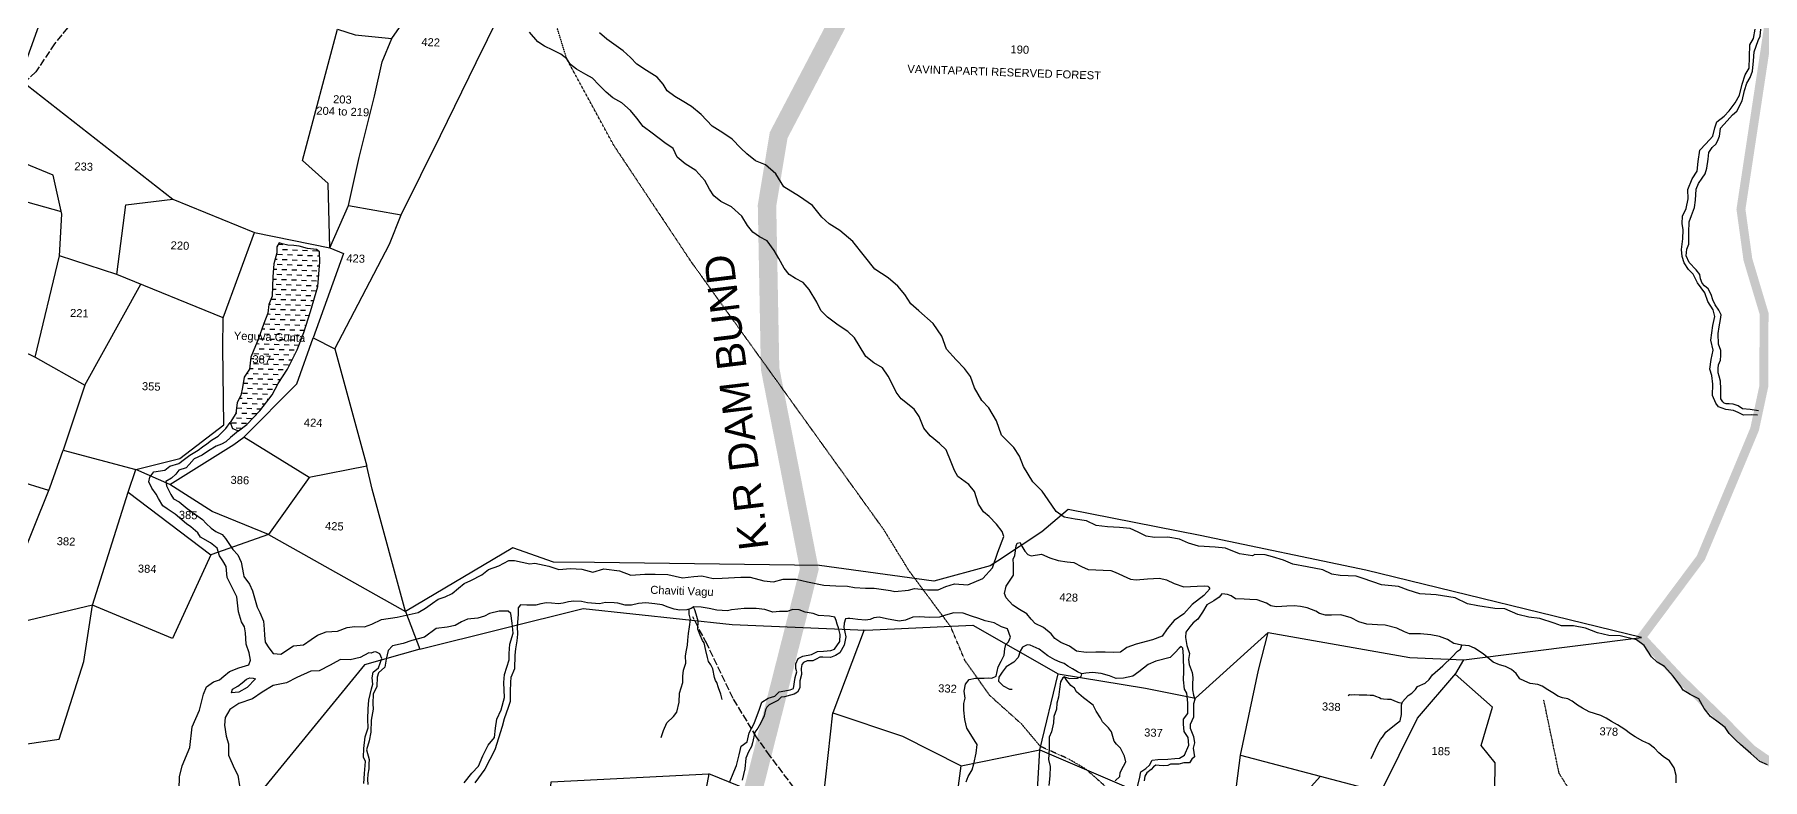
# Model space of a CAD drawing. Header units: inches. Extents: x 346063 to 354760, y 1581753 to 1587896.
# Drawn here: x 350344 to 353155, y 1584174 to 1585386 of the extents above; entities that cross this region are included whole.
import ezdxf

# ---------------------------------------------------------------- set-up
doc = ezdxf.new("R2010")
doc.units = ezdxf.units.IN
doc.header["$MEASUREMENT"] = 0
for name, pattern in [('ACAD_ISO02W100', [15, 12, -3]), ('ACAD_ISO03W100', [30, 12, -18]), ('ACAD_ISO07W100', [3, 0, -3]), ('BORDER', [1.75, 0.5, -0.25, 0.5, -0.25, 0, -0.25])]:
    doc.linetypes.add(name, pattern=pattern)
for name, color, linetype in [('BLOCK', 7, 'Continuous'), ('CARTTRACK', 30, 'ACAD_ISO02W100'), ('NALA', 4, 'Continuous'), ('SURVEY_BND', 7, 'Continuous'), ('SURVEY_NO', 7, 'Continuous'), ('WATER_BODY', 4, 'Continuous')]:
    doc.layers.add(name, color=color, linetype=linetype)
doc.layers.add('FOOTPATH', color=150, linetype='ACAD_ISO07W100', lineweight=30)
doc.layers.add('VILL_BOUNDARY', color=6, linetype='BORDER', lineweight=30)
doc.styles.get("Standard").update_dxf_attribs({"font": 'arial.ttf'})

msp = doc.modelspace()

# ---------------------------------------------------------------- hatches: boundary and pattern name
at = {"layer": 'WATER_BODY'}
h = msp.add_hatch(dxfattribs=at)
h.set_pattern_fill('DASH', color=256, scale=65.076057, angle=-2.0267, style=0)
h.set_pattern_definition([(357.97328, (343965.363, 1583607.651), (8.4171, 7.841737), [8.134507, -8.134507])])
h.paths.add_polyline_path([(350755.4, 1584841.7), (350770.9, 1584872.8), (350782.1, 1584901.3), (350792.7, 1584935.5), (350804.7, 1584976.2), (350808.2, 1585016.1), (350807.7, 1585032.5), (350802.8, 1585036.3), (350787.8, 1585037.9), (350774.3, 1585041.6), (350765.5, 1585042.6), (350755.7, 1585043.3), (350746.6, 1585045.7), (350742, 1585047.3), (350738.3, 1585040.8), (350737.8, 1585030.6), (350733.3, 1585012.8), (350731.7, 1584991.9), (350730.6, 1584960.2), (350725.3, 1584946.6), (350723.2, 1584932.7), (350716.9, 1584915.7), (350707.8, 1584889.6), (350700.7, 1584872.8), (350695.8, 1584860.9), (350693.5, 1584841.7), (350685.1, 1584828.3), (350682.1, 1584811.9), (350679.5, 1584798.9), (350673.4, 1584787.2), (350671.2, 1584769.5), (350662.2, 1584755), (350665.9, 1584745.2), (350675.8, 1584741.2), (350689.4, 1584751.8), (350710.4, 1584773.6), (350730.3, 1584800), (350740.4, 1584818)])
h.paths.add_polyline_path([(350663.2, 1584881.4), (350783.3, 1584877.1), (350784.2, 1584902.9), (350664.1, 1584907.1)], flags=9)
h.paths.add_polyline_path([(350694.7, 1584848), (350730.1, 1584846.7), (350730.8, 1584866.6), (350695.4, 1584867.8)], flags=24)

# ---------------------------------------------------------------- linework, layer by layer
at = {"layer": 'BLOCK', "color": 5, "const_width": 30}
msp.add_lwpolyline([(351062, 1583084), (351133.9, 1583491.5), (351294.2, 1583769), (351372.6, 1583930.7), (351501.7, 1584112.4), (351604.2, 1584516.4), (351540.4, 1584842.4), (351535.4, 1585107.8), (351554.3, 1585222.2), (351774.9, 1585643.2), (351969.7, 1586089.8), (351884.3, 1586471.5), (351884.5, 1587198.7), (351850.3, 1587419.4), (351724.2, 1587493.3)], dxfattribs=at)
at = {"layer": 'CARTTRACK'}
for points in [[(350549, 1585582.9), (350476.5, 1585495.3), (350426.2, 1585431.9), (350376.4, 1585370.9), (350346.2, 1585325.2), (350307.5, 1585290.2)], [(351588.2, 1584148.8), (351540.6, 1584211.9), (351518.5, 1584243.1), (351480.2, 1584305.9), (351437.8, 1584394.3), (351414.5, 1584438.6)]]:
    msp.add_lwpolyline(points, dxfattribs=at)
at = {"layer": 'FOOTPATH', "ltscale": 0.002}
for points in [[(352162.4, 1583990.7), (352131.7, 1584067.6), (352118, 1584123.4), (352082.5, 1584165.7), (352054, 1584190.9), (352025.1, 1584207.7), (351980.1, 1584227.7), (351950.1, 1584263.5), (351898, 1584310.4), (351857.8, 1584366.7), (351834.2, 1584422.5), (351766.4, 1584513.6), (351725.3, 1584580.5), (351412.7, 1585015.4), (351285.8, 1585206.4), (351209.5, 1585346.6), (351153.8, 1585528.3)], [(352952.7, 1583499.4), (352947.2, 1583509.7), (352945.4, 1583550.5), (352937.5, 1583558.6), (352887.6, 1583618.1), (352883.8, 1583677.1), (352870.9, 1583763.2), (352866, 1583846.3), (352849.1, 1583912.5), (352837, 1583969.9), (352821.4, 1584022.7), (352847.9, 1584119.5), (352838.6, 1584160.6), (352823.8, 1584184.1), (352798.8, 1584303.8)]]:
    msp.add_lwpolyline(points, dxfattribs=at)
at = {"layer": 'NALA'}
for points in [[(350675.8, 1584741.2), (350662.9, 1584730.4), (350655.2, 1584723.5), (350647.9, 1584719.4), (350639.6, 1584716.2), (350626.7, 1584708.5), (350616.6, 1584701.4), (350603.4, 1584695.9), (350595.6, 1584686.5), (350590.5, 1584681.2), (350578.8, 1584677), (350573.6, 1584670.7), (350566.9, 1584664.4), (350557.6, 1584658.9), (350558.6, 1584651.7), (350565.8, 1584637.7), (350569.8, 1584630.6), (350579.2, 1584625.8), (350592.3, 1584615), (350617.2, 1584596.8), (350623.3, 1584590.5), (350631.3, 1584583.1), (350638.8, 1584577.5), (350649.2, 1584572.6), (350654.3, 1584566.1), (350666.6, 1584548.1), (350674.5, 1584539.6), (350680.2, 1584527.5), (350684, 1584507.5), (350684.2, 1584504), (350693.5, 1584491.5), (350698.7, 1584480.7), (350701.7, 1584469.5), (350706, 1584454.4), (350710.2, 1584445.8), (350716.3, 1584431.3), (350717.2, 1584418.8), (350717.9, 1584408.7), (350719.1, 1584397.3), (350725.1, 1584388.3), (350732.2, 1584378.8), (350738.5, 1584378.2), (350744.6, 1584377.8), (350765.4, 1584391.6), (350781.3, 1584393.1), (350793.7, 1584401.5), (350804, 1584408.7), (350818.5, 1584414.3), (350836.8, 1584415.5), (350852.5, 1584421.3), (350864.7, 1584423), (350880.4, 1584422.4), (350892.7, 1584426.5), (350908.5, 1584434.5), (350933.9, 1584437.8), (350967.7, 1584445.6), (350979.8, 1584452.7), (350991, 1584461.1), (351000.3, 1584467.2), (351012, 1584471), (351023.4, 1584476.7), (351033.5, 1584485.1), (351042.6, 1584492.7), (351053.7, 1584497.8), (351071.7, 1584506.7), (351082.3, 1584515.4), (351098.9, 1584521.8), (351115.6, 1584530), (351124.8, 1584530), (351149.5, 1584525.1), (351157.7, 1584525.8), (351180.4, 1584521.3), (351196.9, 1584515.6), (351215.5, 1584517), (351234, 1584516.4), (351252.3, 1584511.2), (351269.8, 1584516.9), (351295.5, 1584513.3), (351314, 1584506.5), (351336.9, 1584507.8), (351353.7, 1584508.1), (351374.2, 1584507.6), (351397.9, 1584502.2), (351416.1, 1584504.2), (351429.6, 1584505.2), (351447.6, 1584500.9), (351462.6, 1584501.4), (351493, 1584502.9), (351508.2, 1584503.1), (351530, 1584497.2), (351546.1, 1584495.7), (351561.4, 1584499.9), (351582.8, 1584500), (351601.2, 1584495.5), (351627.8, 1584489.9), (351647.4, 1584489.2), (351666.4, 1584488.5), (351677.8, 1584486.2), (351695.7, 1584485.5), (351709.8, 1584485), (351736.2, 1584481.6), (351743.1, 1584479.8), (351765.6, 1584482), (351775.5, 1584484.9), (351796.6, 1584482.4), (351813.9, 1584482.4), (351826.3, 1584487.7), (351840.3, 1584492.1), (351861.8, 1584490.5), (351886.4, 1584500.8), (351902.4, 1584518.3), (351911, 1584543.6), (351920.5, 1584569.4), (351918, 1584577.4), (351908.8, 1584589.3), (351897, 1584601.8), (351887.3, 1584609.4), (351879.4, 1584622.1), (351872.9, 1584642.6), (351863.4, 1584653.9), (351845.9, 1584667.1), (351840.5, 1584676.5), (351835, 1584690.3), (351827, 1584710.4), (351816.2, 1584720.6), (351800.7, 1584733.3), (351790.4, 1584745.3), (351783, 1584764.6), (351774.9, 1584776.4), (351753.6, 1584793.2), (351745.3, 1584804.4), (351739.5, 1584816.7), (351732.3, 1584830), (351723.4, 1584843.5), (351709.2, 1584851.9), (351695.9, 1584862.2), (351685.1, 1584880), (351677.6, 1584892.3), (351666.9, 1584903.1), (351650.9, 1584913.2), (351633.8, 1584926), (351623.1, 1584937), (351616.5, 1584950.5), (351604, 1584971.1), (351594, 1584982.7), (351581.8, 1584988.9), (351571.6, 1584995.5), (351563.2, 1585005.8), (351554.6, 1585021.7), (351547.1, 1585034.4), (351535.5, 1585050.2), (351523.3, 1585056.8), (351512.3, 1585064.7), (351503.5, 1585075.4), (351494.4, 1585090.4), (351477.8, 1585105.8), (351460.4, 1585114.6), (351449, 1585123.5), (351442.1, 1585134.6), (351434.5, 1585148.3), (351419.7, 1585164.7), (351402.5, 1585175.6), (351389.1, 1585186.5), (351382.5, 1585200.8), (351369, 1585210), (351348.8, 1585225.7), (351334.2, 1585236.3), (351323.6, 1585250.1), (351313.4, 1585262.2), (351299.3, 1585274.9), (351284.4, 1585283.1), (351273.8, 1585292), (351261.7, 1585304.4), (351251.6, 1585315.2), (351240.6, 1585321.2), (351225.7, 1585329.7), (351216, 1585337.3), (351209.5, 1585346.6), (351199.9, 1585353.8), (351186.9, 1585360.5), (351173.5, 1585367.1), (351162.7, 1585374.3), (351149.1, 1585389.6)], [(353162.9, 1584197.8), (353150.4, 1584203.3), (353135.7, 1584216.4), (353118.7, 1584231), (353111.4, 1584237.7), (353100.5, 1584249), (353093.8, 1584258.4), (353084.8, 1584265.8), (353070.1, 1584276.2), (353059.6, 1584289.3), (353051, 1584305), (353037, 1584312.4), (353025.7, 1584319.3), (353021.6, 1584325.3), (353009.3, 1584342), (352995.5, 1584357.7), (352983.4, 1584364.6), (352974.2, 1584373.3), (352961.9, 1584391.8), (352949.6, 1584401.4), (352923.2, 1584407.6), (352904.7, 1584408.4), (352886.1, 1584412.5), (352866.8, 1584420.2), (352847.4, 1584423.7), (352827.7, 1584423.7), (352815.5, 1584428.4), (352792.6, 1584436.1), (352774.6, 1584438.1), (352756.6, 1584442.5), (352735.3, 1584451.5), (352719.2, 1584452.4), (352691.7, 1584456.3), (352674.8, 1584459.9), (352654.7, 1584469.4), (352623.6, 1584474.3), (352597.3, 1584476.3), (352578.5, 1584482), (352562.6, 1584488.1), (352534.9, 1584490.5), (352505.2, 1584501.2), (352493.9, 1584504.9), (352467.8, 1584506), (352453.9, 1584507.8), (352439.3, 1584515.1), (352413.8, 1584519.9), (352390.9, 1584524.3), (352375.5, 1584530.9), (352357.8, 1584536.2), (352345.7, 1584539.7), (352328.8, 1584540), (352325.2, 1584537.6), (352304, 1584541), (352281, 1584550.2), (352264.2, 1584551.7), (352237.2, 1584553.8), (352221.1, 1584558.3), (352206.1, 1584564.9), (352187.2, 1584568.1), (352165.4, 1584567.7), (352151.9, 1584570.1), (352139.2, 1584576.1), (352126.2, 1584582.1), (352108.5, 1584584), (352089.3, 1584585), (352070.8, 1584587.3), (352055.1, 1584594.7), (352036.8, 1584597.4), (352018.7, 1584601), (352005.6, 1584610), (351992.8, 1584628.8), (351983.1, 1584642.9), (351967.7, 1584658.5), (351952.6, 1584683.1), (351945.9, 1584700.2), (351937, 1584713.9), (351926.6, 1584724.3), (351916.6, 1584734.2), (351908.6, 1584757.6), (351896, 1584778.8), (351884.9, 1584790.5), (351872.7, 1584811.4), (351866.5, 1584829.4), (351856.6, 1584842.8), (351843.1, 1584856.8), (351827.4, 1584874.2), (351819.9, 1584895.2), (351805.6, 1584915.8), (351782.4, 1584936.2), (351769.4, 1584947.9), (351759.7, 1584963.3), (351748.4, 1584976.4), (351732.2, 1584990.4), (351710.8, 1585004.4), (351694, 1585025.2), (351674.8, 1585049.3), (351653.8, 1585067.3), (351636.3, 1585077.8), (351624.3, 1585088.6), (351609.2, 1585107.9), (351588.2, 1585122.4), (351562.8, 1585138.3), (351549.6, 1585159.3), (351532.7, 1585173.9), (351516.6, 1585180.5), (351502.7, 1585191.7), (351492.6, 1585201.2), (351478.6, 1585216), (351463.6, 1585226.2), (351446, 1585236.7), (351428.5, 1585255.7), (351412.5, 1585268.9), (351397.6, 1585277.9), (351385.2, 1585285.3), (351372.9, 1585294.5), (351366.5, 1585305.1), (351356.5, 1585316.5), (351339.3, 1585327.5), (351323.9, 1585338), (351313.4, 1585348.8), (351301.4, 1585359.6), (351274.7, 1585378.7), (351262.9, 1585389)], [(353146.7, 1584766.5), (353136.1, 1584767.1), (353124, 1584766.8), (353114.9, 1584771), (353107.4, 1584774.2), (353094.9, 1584775.9), (353082.9, 1584780.4), (353078.9, 1584786), (353073.3, 1584798.6), (353073.9, 1584817), (353072.1, 1584831.3), (353069, 1584841.3), (353071.3, 1584857.5), (353074.3, 1584872.6), (353070.6, 1584888.5), (353073.7, 1584912.4), (353077.3, 1584927), (353074.6, 1584938), (353065.9, 1584951.4), (353060.6, 1584965.7), (353048.7, 1584982.1), (353041.9, 1584996.1), (353034.3, 1585003.7), (353027.3, 1585014.4), (353023.9, 1585025), (353022.8, 1585036.4), (353025.2, 1585053.8), (353025.5, 1585068.3), (353024.1, 1585078.8), (353024.5, 1585090.6), (353030.7, 1585102.9), (353033.7, 1585118.9), (353033.4, 1585133.6), (353040, 1585151), (353048.3, 1585163.9), (353049.9, 1585179.5), (353052.8, 1585197.9), (353062.3, 1585208.4), (353073.9, 1585220.4), (353076.9, 1585234.3), (353080.3, 1585243.8), (353092.1, 1585253.4), (353100.6, 1585261.8), (353110, 1585274.7), (353117.1, 1585287.3), (353121.5, 1585305), (353126.5, 1585320.6), (353133.2, 1585331.5), (353133.4, 1585349.7), (353134.1, 1585369.3), (353140, 1585379.6), (353142.6, 1585394.9)], [(353148.1, 1584773.5), (353134.6, 1584776), (353122.3, 1584777.1), (353114.9, 1584782), (353107.1, 1584784.8), (353100.3, 1584785.1), (353095.3, 1584785.2), (353092.4, 1584786.3), (353090.2, 1584788.2), (353086.6, 1584793.3), (353086.7, 1584798.6), (353086.9, 1584804.2), (353087.1, 1584809.5), (353086.5, 1584822.3), (353083.9, 1584830.3), (353082.5, 1584835.7), (353082.7, 1584842.9), (353082.9, 1584848.5), (353086.5, 1584856.3), (353086.9, 1584863.6), (353086.7, 1584872.1), (353083, 1584882.3), (353082.5, 1584899.7), (353084, 1584910.2), (353086.3, 1584922.2), (353087.6, 1584929.8), (353083.4, 1584937.8), (353077.8, 1584946.4), (353073.6, 1584954.6), (353071, 1584963.3), (353066.1, 1584972.5), (353060.3, 1584977), (353056.3, 1584981.3), (353053.9, 1584988.5), (353052.7, 1584995.6), (353046.8, 1585002.9), (353035.2, 1585015), (353030.3, 1585025.9), (353031.7, 1585037), (353035, 1585044.7), (353034.7, 1585063.8), (353035.3, 1585081.5), (353038.9, 1585091.7), (353043.8, 1585104.6), (353045.8, 1585116.6), (353046.9, 1585134.6), (353050.8, 1585143.6), (353056.3, 1585152.3), (353061.5, 1585159.3), (353064.1, 1585168.5), (353066.5, 1585183), (353067.2, 1585194), (353072.9, 1585202), (353079.2, 1585208.4), (353082.5, 1585215.3), (353084.7, 1585220.8), (353085.8, 1585228.5), (353086.1, 1585233.8), (353097.1, 1585245.7), (353105.9, 1585255.1), (353112.8, 1585261.5), (353121.5, 1585278.1), (353125.4, 1585294.8), (353129.2, 1585307), (353134.6, 1585315.9), (353138.2, 1585326.2), (353140.2, 1585343), (353140.9, 1585357.9), (353147.8, 1585376.4), (353150.7, 1585383.5), (353151.9, 1585394.9)], [(350578.5, 1584137.5), (350579.5, 1584178.5), (350584.2, 1584196.1), (350596.3, 1584226.1), (350600.5, 1584259.9), (350612.4, 1584286.9), (350618.9, 1584313), (350623.7, 1584324.9), (350635.2, 1584332.7), (350644.7, 1584335.9), (350652, 1584342.1), (350661.3, 1584349.7), (350676.5, 1584355.4), (350692.3, 1584360.4), (350695.3, 1584368.1), (350692.8, 1584380.2), (350688, 1584393.9), (350686.9, 1584412.7), (350685.6, 1584422.2), (350680.4, 1584430.6), (350675.7, 1584446.6), (350673, 1584471), (350665.3, 1584486.3), (350661.3, 1584495.2), (350657.4, 1584502.4), (350655.4, 1584520.7), (350650.1, 1584529.7), (350644.8, 1584538.1), (350640.9, 1584550.3), (350630, 1584558.9), (350613.8, 1584568), (350609.3, 1584575.4), (350598.2, 1584585.2), (350591.2, 1584590), (350572.8, 1584605.7), (350559.4, 1584614.4), (350552.7, 1584619.4), (350545.7, 1584631.3), (350542, 1584638.3), (350534.9, 1584647.9), (350530.1, 1584658.5), (350531.7, 1584666.1), (350538, 1584674.4), (350555.8, 1584677.3), (350564.1, 1584683.8), (350578.5, 1584688), (350587.7, 1584695.2), (350596.4, 1584701.7), (350610.3, 1584709.5), (350617.2, 1584715.4), (350624.2, 1584720.3), (350631.7, 1584725.9), (350642.6, 1584732.6), (350655.1, 1584745.2), (350662.2, 1584755)], [(353014.2, 1584168.4), (353014.3, 1584180.5), (353011.1, 1584193.1), (353003.1, 1584204.2), (352993.3, 1584211.2), (352986, 1584217.1), (352979.1, 1584225.1), (352969.9, 1584232), (352959.8, 1584236.2), (352947.3, 1584243.3), (352940, 1584248.2), (352930.9, 1584255.1), (352918.8, 1584262.9), (352909.1, 1584268.2), (352900.4, 1584273.7), (352891.7, 1584277.9), (352872.9, 1584283.9), (352861.7, 1584289.9), (352853.6, 1584295), (352844.9, 1584301.2), (352837.9, 1584305.1), (352829.3, 1584306.7), (352822, 1584309.6), (352816.4, 1584313.3), (352805.2, 1584319.8), (352796.1, 1584325.6), (352789.3, 1584328.7), (352776.8, 1584330.1), (352767.8, 1584333.7), (352759.9, 1584338), (352754.1, 1584346.2), (352746.5, 1584352.9), (352736.6, 1584358), (352726.7, 1584360.4), (352716.3, 1584365.1), (352700.4, 1584378.3), (352686.2, 1584387.9), (352677.7, 1584391.6), (352665.4, 1584392.3), (352652.7, 1584395), (352642.5, 1584401.5), (352629.3, 1584406.6), (352614.9, 1584409.5), (352598.2, 1584410.7), (352580.4, 1584410.9), (352572.1, 1584414.1), (352559.6, 1584420), (352540.7, 1584424.8), (352528.5, 1584425.7), (352510.8, 1584426.9), (352497.9, 1584430.5), (352485.8, 1584437), (352469, 1584441.7), (352453.5, 1584441.1), (352443.8, 1584441.1), (352434, 1584443.8), (352427.9, 1584447.9), (352414.2, 1584453.2), (352403.3, 1584455.6), (352392.9, 1584456.3), (352381.1, 1584456), (352372.7, 1584455.4), (352363.6, 1584455), (352354.8, 1584456.5), (352348.1, 1584460.7), (352332.9, 1584466.5), (352320.8, 1584466.9), (352311.3, 1584467.2), (352297.3, 1584468), (352290.3, 1584472.6), (352284.6, 1584475), (352280, 1584475.6), (352275.4, 1584475.8), (352271, 1584470.7), (352262.2, 1584464.8), (352250.6, 1584458.1), (352243.8, 1584446.2), (352236, 1584435), (352228.6, 1584429), (352223, 1584422.5), (352216.9, 1584413.5), (352216, 1584404.9), (352218.1, 1584392.1), (352222.5, 1584378.9), (352221.2, 1584369.3), (352221.8, 1584360.8), (352227, 1584348.1), (352227.9, 1584340), (352227.3, 1584328.4), (352227.3, 1584320.1), (352229, 1584311.4), (352231.1, 1584304.3), (352229.1, 1584297.2), (352229.3, 1584286.8), (352228.9, 1584275.4), (352223.5, 1584263.4), (352223.8, 1584257.7), (352229, 1584244.1), (352230.7, 1584233.8), (352228.7, 1584224.9), (352230.5, 1584210.9), (352226.2, 1584207), (352222.7, 1584201.1), (352213.4, 1584201.2), (352205.1, 1584199), (352197.4, 1584198.7), (352191.7, 1584198.7), (352187.5, 1584196.9), (352180.3, 1584196.3), (352173.4, 1584196.7), (352167.9, 1584197.2), (352163.8, 1584194.8), (352160.5, 1584190.3), (352153.3, 1584184.9), (352149.8, 1584179.3), (352148.8, 1584171.9)], [(351042.8, 1584168.6), (351055, 1584184.3), (351066.3, 1584195.9), (351073, 1584212.3), (351081.7, 1584230), (351092.2, 1584242.1), (351093.9, 1584257.3), (351096, 1584271.9), (351103.2, 1584287.3), (351108.5, 1584307.5), (351107.3, 1584331.9), (351108.6, 1584344.7), (351115.9, 1584368.4), (351115.7, 1584379), (351117.1, 1584393.9), (351122.3, 1584412.3), (351120.8, 1584428.5), (351118.6, 1584443.9), (351114.4, 1584448), (351099.8, 1584447.6), (351084.1, 1584444.2), (351076, 1584439.6), (351065.2, 1584436.6), (351048.4, 1584434.8), (351038.2, 1584430.5), (351028.2, 1584424.5), (351015, 1584421.6), (350997.2, 1584419.8), (350978.4, 1584405.7), (350957.4, 1584400), (350943.6, 1584395.4), (350926.1, 1584391.3), (350918.9, 1584384), (350916.1, 1584370), (350913.9, 1584356.8), (350903.5, 1584347.3), (350901.1, 1584340.3), (350900.6, 1584325), (350894.6, 1584312.6), (350894.1, 1584297.6), (350894.8, 1584288.6), (350891.3, 1584270.4), (350891.2, 1584251), (350888.4, 1584236.7), (350883.7, 1584222.4), (350888, 1584206.3), (350887.8, 1584199.5), (350887.5, 1584191.2), (350885.9, 1584182.7), (350885.6, 1584174.2), (350885.9, 1584165.9)], [(351474.2, 1584169), (351481.5, 1584186.6), (351485.5, 1584196.9), (351490.2, 1584214.2), (351493.5, 1584228.2), (351503.3, 1584235), (351506.6, 1584250.1), (351514.3, 1584265), (351523.4, 1584288.2), (351526.8, 1584299.8), (351537.3, 1584306.4), (351547.9, 1584309.7), (351555, 1584316.4), (351564.5, 1584318.1), (351572.9, 1584319.6), (351578.2, 1584321.9), (351581.2, 1584339.7), (351583.8, 1584349.2), (351582.4, 1584354.8), (351582.1, 1584362), (351585.8, 1584370.8), (351593.9, 1584374.5), (351608, 1584377.1), (351617.3, 1584382.2), (351627.4, 1584382.7), (351639, 1584384.1), (351645.4, 1584385.8), (351653.6, 1584398.3), (351654.3, 1584409.6), (351651.4, 1584420.5), (351649.5, 1584426.9), (351648.1, 1584432.6), (351645.5, 1584437.9), (351637.2, 1584439.8), (351619.4, 1584440.9), (351610.6, 1584444), (351597.3, 1584446.4), (351587.7, 1584450), (351577.4, 1584450.6), (351568.3, 1584447.1), (351555.5, 1584447.2), (351544.9, 1584446.3), (351531.6, 1584450.4), (351517.5, 1584452.1), (351503.3, 1584452.4), (351498.1, 1584452.2), (351477.6, 1584450.1), (351471.1, 1584448.6), (351453.9, 1584449.2), (351441.3, 1584452), (351428.4, 1584454.3), (351416.6, 1584454.7), (351411.8, 1584452.2), (351405.1, 1584449.9), (351393.7, 1584449.5), (351384.4, 1584451.3), (351374.5, 1584454.4), (351364.6, 1584458.2), (351353, 1584459.8), (351338.2, 1584461.6), (351326.5, 1584460.1), (351315.1, 1584457.7), (351304.4, 1584457.7), (351292.9, 1584460.9), (351286.5, 1584461.5), (351272.6, 1584462), (351262.8, 1584459.8), (351243.4, 1584461.2), (351233.4, 1584463.8), (351221.3, 1584464.2), (351212.5, 1584462.9), (351203.8, 1584460.7), (351196.1, 1584459.8), (351185, 1584460.6), (351176.5, 1584461.3), (351167.3, 1584460), (351159.3, 1584457.8), (351144.7, 1584457.6), (351134.3, 1584457.9), (351130.5, 1584453.5), (351130.5, 1584443.2), (351129.2, 1584423), (351129.6, 1584410.3), (351128.6, 1584399.4), (351126.4, 1584386.4), (351125.2, 1584376), (351124.5, 1584354), (351118.5, 1584340), (351118.4, 1584332.1), (351117.7, 1584317.1), (351117.5, 1584300.7), (351114.3, 1584290.9), (351107.6, 1584272.6), (351104.6, 1584260.1), (351092.8, 1584222.5), (351076.2, 1584190.6), (351060, 1584168.6)], [(351363.4, 1584242.1), (351367.2, 1584253.9), (351372.2, 1584266.1), (351383.3, 1584276.7), (351388.5, 1584283.3), (351392.6, 1584299.8), (351393, 1584314.3), (351398.7, 1584332), (351398.2, 1584342), (351399.4, 1584352), (351403.3, 1584363.3), (351402.6, 1584375.4), (351404.2, 1584384.4), (351406.2, 1584392.6), (351406.6, 1584400.9), (351407.8, 1584411.6), (351409.3, 1584422.2), (351411, 1584434.5), (351408.6, 1584442.8), (351408.5, 1584451)], [(351462.3, 1584304.3), (351460, 1584312.8), (351456.6, 1584323.3), (351453.5, 1584331.6), (351451.5, 1584334.8), (351449.8, 1584340), (351447.1, 1584354.1), (351444, 1584360.5), (351440.3, 1584365.7), (351438.4, 1584372.6), (351436, 1584384), (351433.2, 1584396.2), (351430.6, 1584400.3), (351426.4, 1584408.8), (351422.6, 1584418.8), (351423.4, 1584431.7), (351420.4, 1584443), (351418.2, 1584449.9), (351415.6, 1584454.2)], [(351859.3, 1584170.3), (351862.4, 1584179.1), (351869.2, 1584189.7), (351872, 1584199.6), (351875.8, 1584216.9), (351877.1, 1584230.8), (351874.2, 1584235.7), (351866.7, 1584247.3), (351860.3, 1584257.3), (351856.9, 1584271.8), (351855.5, 1584286.6), (351855.6, 1584297.4), (351857.8, 1584306.4), (351856.1, 1584317.8), (351858.1, 1584329.1), (351864.1, 1584336.6), (351874.5, 1584339), (351888.7, 1584338.7), (351895.7, 1584339.2), (351900.9, 1584339), (351908.2, 1584342.2), (351911.2, 1584357.3), (351916, 1584366.6), (351920.9, 1584376.4), (351922, 1584386.8), (351923.6, 1584393.4), (351928.2, 1584398.2), (351931.2, 1584405.4), (351926.8, 1584418.9), (351916.6, 1584422.2), (351904.8, 1584428.6), (351890.4, 1584432), (351879.7, 1584435.9), (351867.8, 1584439.5), (351854.5, 1584444.7), (351839.3, 1584445), (351825.6, 1584441.3), (351815.7, 1584438.2), (351799.2, 1584437.7), (351783.7, 1584438.6), (351772.5, 1584437.8), (351760.4, 1584433), (351750.2, 1584431.6), (351729.8, 1584435.6), (351717.8, 1584437.8), (351709.1, 1584437.1), (351703.1, 1584434.1), (351695.5, 1584433.2), (351683.2, 1584434.5), (351675.2, 1584435.5), (351670.3, 1584435.7), (351667.1, 1584435.8), (351663.3, 1584435.2), (351660.8, 1584428.1), (351660.2, 1584421), (351663.5, 1584406.2), (351660.7, 1584392.3), (351654.1, 1584380.2), (351646.8, 1584375.8), (351638.9, 1584372.7), (351626.3, 1584373.2), (351621.2, 1584373), (351615.3, 1584369.6), (351609.8, 1584366.8), (351600.5, 1584367.1), (351594.9, 1584364.2), (351591.9, 1584361), (351591.2, 1584354.7), (351591.5, 1584344.9), (351589, 1584334.4), (351588.8, 1584323.1), (351585.1, 1584316), (351579.6, 1584312.9), (351573.4, 1584310.9), (351564, 1584308.6), (351558.6, 1584308.1), (351553.1, 1584302.5), (351544.1, 1584297.9), (351538.9, 1584295.7), (351534.9, 1584291.8), (351532.7, 1584287.3), (351530.6, 1584277.8), (351525.1, 1584266.4), (351520.2, 1584257.5), (351515.8, 1584251.2), (351511.8, 1584233.5), (351509.9, 1584227.9), (351505, 1584219), (351500.8, 1584208.9), (351499.3, 1584191.3), (351494.8, 1584172.9)], [(352135.8, 1584154.1), (352141.3, 1584174.9), (352143.5, 1584186.2), (352151.8, 1584191.8), (352157.4, 1584197.3), (352161.9, 1584205.6), (352170.9, 1584206.7), (352187.4, 1584207.1), (352198.6, 1584207.9), (352206.1, 1584208.5), (352214.6, 1584213.6), (352221.5, 1584229.8), (352220.2, 1584242.1), (352213.9, 1584251.9), (352212.8, 1584263.9), (352213.1, 1584272.3), (352219.7, 1584281.4), (352219.8, 1584298.7), (352218.2, 1584314.3), (352214.6, 1584320.7), (352212.7, 1584336.3), (352213.2, 1584349.5), (352212.9, 1584375.2), (352211.8, 1584387.5), (352209.3, 1584390.6), (352205.6, 1584387.5), (352199.3, 1584380.8), (352190.9, 1584372.4), (352167.6, 1584366.3), (352155.5, 1584360.8), (352140.1, 1584349.4), (352130.5, 1584342.2), (352115.1, 1584338.9), (352103.1, 1584338.4), (352092.7, 1584342.8), (352078.7, 1584346.2), (352064.6, 1584347.8), (352054, 1584347.1), (352047.7, 1584346), (352040.5, 1584349.3), (352032.1, 1584353.9), (352024.8, 1584358.6), (352019, 1584362.8), (352012.2, 1584364.8), (352003.7, 1584368.8), (351992.1, 1584375.4), (351977.9, 1584386.1), (351963.4, 1584392.6), (351958.7, 1584393.1), (351951.1, 1584389.4), (351947.3, 1584382.6), (351944.1, 1584372.4), (351936.9, 1584364.7), (351924.4, 1584357.3), (351917.9, 1584348.7), (351912.2, 1584340.3), (351911.8, 1584334.2), (351919.4, 1584326.3), (351929.8, 1584321.2), (351933.9, 1584320.7)], [(352518.2, 1584208.1), (352528.7, 1584231.4), (352533.4, 1584239.1), (352536.6, 1584242.7), (352541.7, 1584251.1), (352558.6, 1584264.3), (352565.2, 1584269.6), (352567.3, 1584279.9), (352567.6, 1584295.3), (352569.2, 1584300.2), (352578.3, 1584310.4), (352584.1, 1584314.6), (352590, 1584320.2), (352593.3, 1584325.5), (352605.8, 1584330.5), (352612.6, 1584336.4), (352617.6, 1584344), (352634.5, 1584358.7), (352649.8, 1584373.5), (352658.6, 1584382.8), (352663.4, 1584386.2), (352665.4, 1584392.3)], [(350879.4, 1584167.2), (350880.9, 1584183.7), (350882.4, 1584203), (350879, 1584210.3), (350879.5, 1584224.3), (350882, 1584243.6), (350886.5, 1584258), (350886.1, 1584272), (350886.7, 1584289), (350887.5, 1584303.2), (350892.1, 1584321.4), (350894.2, 1584329.2), (350893, 1584339.6), (350894.6, 1584348.6), (350903.6, 1584355.9), (350908.7, 1584370.9), (350905.6, 1584378.6), (350899.1, 1584381.9), (350895.1, 1584381.1), (350891.4, 1584379.7), (350887.5, 1584379.9), (350873.5, 1584372.5), (350857.3, 1584368.5), (350841.5, 1584369), (350834.7, 1584365.6), (350824.9, 1584359.9), (350807.1, 1584351), (350793.5, 1584350.4), (350770.5, 1584340), (350753.7, 1584331.3), (350732, 1584327), (350714.4, 1584316.1), (350698.7, 1584305.4), (350676.3, 1584297.4), (350661.8, 1584288), (350653.9, 1584274.9), (350652.8, 1584262.3), (350655.7, 1584244.5), (350659.4, 1584232.1), (350659.6, 1584213.7), (350663, 1584205), (350669.2, 1584191.4), (350674.6, 1584180.8), (350677.3, 1584163.7)], [(352019.2, 1584341), (352016.4, 1584339.6), (352012.8, 1584333), (352011, 1584320.9), (352009.7, 1584308.1), (352006.7, 1584297.9), (352006.5, 1584288.5), (352001.7, 1584276.2), (352001.2, 1584266.1), (351998, 1584251.4), (351994.6, 1584242.6), (351994.2, 1584225), (351993.8, 1584214.7), (351993.5, 1584206.3), (351995.8, 1584195.1), (351995.2, 1584180), (351993.6, 1584164)], [(352101.7, 1584171.9), (352109.4, 1584178.8), (352109.7, 1584185.2), (352115, 1584195.8), (352118.8, 1584202.8), (352117.1, 1584211.8), (352110.4, 1584224.9), (352104, 1584231.6), (352100.3, 1584236.5), (352095.6, 1584251.3), (352090.8, 1584258.1), (352081.2, 1584267.8), (352077.7, 1584274.4), (352070.6, 1584285), (352066.1, 1584294.7), (352050.3, 1584306.7), (352038.8, 1584316.5), (352035.4, 1584322.3), (352029.5, 1584327.1), (352023, 1584335), (352019.2, 1584341), (352027.2, 1584338.4), (352040.6, 1584338.8), (352046.3, 1584341.7), (352047.7, 1584346)], [(352568.4, 1584297.8), (352563.5, 1584298.7), (352556.8, 1584301.4), (352550.4, 1584303.9), (352544.7, 1584304.1), (352538.1, 1584304.7), (352533.8, 1584305.3), (352531.4, 1584306.9), (352525.5, 1584309), (352522, 1584310.5), (352516.3, 1584310.8), (352511.2, 1584311), (352504.9, 1584311.2), (352498.8, 1584311.3), (352491.8, 1584311.5), (352486.7, 1584311.3), (352482.7, 1584311.5), (352480.6, 1584310.3)]]:
    msp.add_lwpolyline(points, dxfattribs=at)
for points in [[(352255.7, 1584484.3), (352245.9, 1584473.1), (352227, 1584458.6), (352213.5, 1584443.5), (352197.5, 1584432.5), (352186.5, 1584418.9), (352178.2, 1584407.1), (352162.3, 1584401.3), (352136.1, 1584394.2), (352120.7, 1584388.5), (352110.6, 1584381.1), (352099.6, 1584380.4), (352085.5, 1584380.9), (352070.2, 1584381.2), (352054.5, 1584380.4), (352038.6, 1584382.6), (352027.3, 1584390.7), (352013.2, 1584396.7), (352003.3, 1584403.1), (351997.8, 1584410.9), (351984.9, 1584421.1), (351971.6, 1584427.9), (351965.3, 1584434.7), (351957.9, 1584443.4), (351946.1, 1584450.5), (351935, 1584457.7), (351924.4, 1584469.4), (351921.7, 1584476.6), (351924.6, 1584488.3), (351936.2, 1584506.4), (351936.3, 1584524), (351935.8, 1584532.3), (351938.5, 1584538.5), (351940.9, 1584554), (351942.5, 1584558.4), (351946.9, 1584559.3), (351948.4, 1584556.5), (351954.6, 1584545.3), (351959.4, 1584539.9), (351964.8, 1584537.8), (351982.1, 1584540.3), (351995.4, 1584534.6), (352008.9, 1584530.5), (352023.5, 1584528.3), (352034.4, 1584527), (352046.8, 1584520.3), (352057.6, 1584515.5), (352094.8, 1584513.8), (352101.9, 1584511.5), (352126.5, 1584500), (352135.6, 1584498.9), (352154.1, 1584500.4), (352173.6, 1584501.4), (352185.2, 1584498.7), (352197.7, 1584492.8), (352213.6, 1584487.3), (352234.9, 1584488.6), (352247.8, 1584489), (352252.2, 1584488.7), (352254, 1584487.1)], [(350703.1, 1584337.7), (350689.8, 1584323.9), (350676.5, 1584316.2), (350664.4, 1584314.9), (350665.7, 1584320.9), (350674.8, 1584326), (350681.9, 1584331.1), (350688.5, 1584337), (350693.9, 1584339.1), (350699.8, 1584338.9)]]:
    msp.add_lwpolyline(points, close=True, dxfattribs=at)
at = {"layer": 'SURVEY_BND'}
for points in [[(350260.3, 1585588.3), (350359.2, 1585534.3), (350357.1, 1585457), (350365.5, 1585442.2), (350319.5, 1585313.2), (350568.8, 1585118), (350701.7, 1585064.1), (350824.5, 1585039.2), (350821.4, 1585143.6), (350779.9, 1585180.9), (350836.8, 1585394.5), (350865.4, 1585385.5), (350925.2, 1585379.4), (351075.5, 1585594.6), (351105.6, 1585632.4)], [(350854.6, 1585107.9), (350940.5, 1585092.9), (351004.3, 1585221.6), (351062.5, 1585340.5), (351136.2, 1585490.9), (351154.6, 1585586.2), (351164.4, 1585619.9)], [(350824.5, 1585039.2), (350854.6, 1585107.9), (350872, 1585185.9), (350896.7, 1585285.6), (350909.2, 1585341.7), (350925.2, 1585379.4)], [(350478, 1584995.7), (350384.7, 1585025.9), (350388.2, 1585093.5), (350374.1, 1585157), (350217.1, 1585221.7), (350268.7, 1585265.8), (350319.5, 1585313.2)], [(350241.3, 1585139), (350387.3, 1585097.8)], [(350650.5, 1584924.9), (350478, 1584995.7), (350492.7, 1585108.8), (350568.8, 1585118)], [(350824.5, 1585039.2), (350846.4, 1585030), (350797.2, 1584892.7), (350832.5, 1584874.8), (350921.1, 1585044.9), (350940.5, 1585092.9)], [(350564.2, 1584654), (350508.9, 1584678.4), (350580.2, 1584696.1), (350651.6, 1584751.2), (350650.3, 1584876.4), (350650.5, 1584924.9), (350701.7, 1585064.1)], [(350200.8, 1584930.8), (350344.9, 1584860.9), (350384.7, 1585025.9)], [(350344.9, 1584860.9), (350426, 1584815.3), (350516.9, 1584979.7)], [(350832.5, 1584874.8), (350884.3, 1584684), (350790.8, 1584665.2), (350684.6, 1584730.8), (350770.6, 1584817.5), (350797.2, 1584892.7)], [(350367.1, 1584644.3), (350208.7, 1584692.7), (350272.4, 1584836), (350295.8, 1584884.7)], [(350426, 1584815.3), (350390.7, 1584709.9), (350508.9, 1584678.4)], [(350724.5, 1584572.8), (350632.6, 1584609.8), (350564.2, 1584654), (350668.1, 1584718.9), (350684.6, 1584730.8)], [(350438.4, 1584457.8), (350301.7, 1584424.8), (350313.7, 1584510.6), (350368.7, 1584648.4), (350390.7, 1584709.9)], [(350496.3, 1584641.5), (350508.9, 1584678.4)], [(350790.8, 1584665.2), (350724.5, 1584572.8), (350947.3, 1584447.1), (350893.2, 1584646.5), (350884.3, 1584684)], [(350724.5, 1584572.8), (350630.8, 1584539.4), (350568.5, 1584403.2), (350438.4, 1584457.8), (350496.3, 1584641.5), (350630.8, 1584539.4)], [(350947.3, 1584447.1), (350970.7, 1584386.2), (351236.3, 1584452.3), (351478.5, 1584426.1), (351695.9, 1584417.1), (351869.9, 1584424.9), (352009.2, 1584345.8), (352151.3, 1584322.8), (352232.6, 1584306.5), (352350.4, 1584413), (352581.2, 1584372.3), (352668.8, 1584368.5), (352957.8, 1584405.2), (352509.5, 1584514.4), (352240.2, 1584571.2), (352025.5, 1584613.1), (351982.5, 1584576.9), (351910.2, 1584529.3), (351898.2, 1584521.5), (351806.5, 1584496.6), (351621, 1584522), (351254.7, 1584526.9), (351188.3, 1584527.4), (351122.1, 1584550.7), (350947.3, 1584447.1)], [(349885.9, 1584392.5), (349888.8, 1584379.2), (349935.2, 1584257.5), (350140.6, 1584232.5), (350141.2, 1584267), (350274.3, 1584223.3), (350283.3, 1584225.1), (350383.8, 1584239.8), (350424, 1584366.2), (350438.4, 1584457.8)], [(351693.3, 1584417.2), (351642.4, 1584282.6), (351755.8, 1584244.6), (351851.4, 1584196.4), (351978.9, 1584222), (352009.2, 1584345.8)], [(351978.9, 1584222), (352172.9, 1584139.3), (352297, 1584146.5), (352305.8, 1584213.8), (352334.7, 1584352.1), (352350.4, 1584413)], [(350970.7, 1584386.2), (350880.9, 1584360.7), (350693.7, 1584131.5), (350559, 1583955.9), (350408.3, 1583860), (350349, 1583823.8), (350303.5, 1583807), (350194.8, 1583797.3), (350120.7, 1583911.8), (350028.8, 1584057), (349995.8, 1584144.9), (349999.8, 1584180), (350136.9, 1584178.6), (350279.1, 1584197.5), (350278.8, 1584224.2)], [(352305.8, 1584213.8), (352533.9, 1584153.2), (352593.3, 1584274), (352655.7, 1584346.6), (352668.8, 1584368.5)], [(352533.9, 1584153.2), (352570, 1584119.2), (352625.7, 1584119.7), (352682.8, 1584129.3), (352719, 1584156), (352719.7, 1584201.3), (352696.9, 1584229.4), (352715.2, 1584291.5), (352654.5, 1584345.2)], [(351831.8, 1584050), (351829.2, 1583991.8), (351641.9, 1584051.7), (351623.7, 1584108.7), (351642.4, 1584282.6)], [(352197.7, 1583999.4), (352196.5, 1583923), (351968.7, 1583944.6), (351975, 1584147.6), (351978.9, 1584222)], [(351972, 1584049.3), (351831.8, 1584050), (351851.4, 1584196.4)], [(351186.8, 1583916.5), (351165.8, 1583921.1), (351184.1, 1584170.2), (351440.9, 1584183.3)], [(351623.7, 1584108.7), (351440.9, 1584183.3), (351420.9, 1584075.5), (351364, 1584072.6), (351318.6, 1583898.2), (351383.5, 1583892.3), (351401.1, 1583727.6), (351542.8, 1583664.2), (351589.6, 1583853.6), (351641.9, 1584051.7)], [(352415.6, 1584156.9), (352435.5, 1584179.3)]]:
    msp.add_lwpolyline(points, dxfattribs=at)
at = {"layer": 'VILL_BOUNDARY', "color": 6, "linetype": 'ACAD_ISO03W100', "lineweight": -2, "ltscale": 3, "const_width": 14.5}
msp.add_lwpolyline([(353164.4, 1585398.1), (353119.6, 1585101.7), (353130.9, 1585019.9), (353157.2, 1584932.1), (353156.8, 1584813.8), (353141.8, 1584743.8), (353054.4, 1584534.7), (352957.8, 1584405.2), (353020.5, 1584338.3), (353091.9, 1584268.9), (353136.9, 1584223.3), (353202.9, 1584177.5)], dxfattribs=at)
at = {"layer": 'WATER_BODY'}
msp.add_lwpolyline([(350675.8, 1584741.2), (350689.4, 1584751.8), (350710.4, 1584773.6), (350730.3, 1584800), (350740.4, 1584818), (350755.4, 1584841.7), (350770.9, 1584872.8), (350782.1, 1584901.3), (350792.7, 1584935.5), (350804.7, 1584976.2), (350808.2, 1585016.1), (350807.7, 1585032.5), (350802.8, 1585036.3), (350787.8, 1585037.9), (350774.3, 1585041.6), (350765.5, 1585042.6), (350755.7, 1585043.3), (350746.6, 1585045.7), (350742, 1585047.3), (350738.3, 1585040.8), (350737.8, 1585030.6), (350733.3, 1585012.8), (350731.7, 1584991.9), (350730.6, 1584960.2), (350725.3, 1584946.6), (350723.2, 1584932.7), (350716.9, 1584915.7), (350707.8, 1584889.6), (350700.7, 1584872.8), (350695.8, 1584860.9), (350693.5, 1584841.7), (350685.1, 1584828.3), (350682.1, 1584811.9), (350679.5, 1584798.9), (350673.4, 1584787.2), (350671.2, 1584769.5), (350662.2, 1584755), (350665.9, 1584745.2), (350675.8, 1584741.2)], dxfattribs=at)

# ---------------------------------------------------------------- texts
at = {"layer": 'BLOCK', "color": 5}
msp.add_text('K.R DAM BUND', height=47.616, rotation=96.9255, dxfattribs=at).set_placement((351538.1, 1584550.2))
at = {"layer": 'SURVEY_NO'}
for s, height, p in [('422', 13.02, (350972.9, 1585367.5)), ('190', 13.02, (351931.2, 1585355.6)), ('VAVINTAPARTI RESERVED FOREST', 13.015, (351763.5, 1585323.8)), ('203', 13.02, (350829.3, 1585274.4)), ('204 to 219', 13.02, (350802.1, 1585255.8)), ('233', 13.02, (350408.5, 1585165.2)), ('220', 13.02, (350565.1, 1585036.7)), ('423', 13.02, (350850.9, 1585015.7)), ('221', 13.02, (350401.5, 1584926.7)), ('Yeguva Gunta', 13.015, (350667.8, 1584889.7)), ('387', 13.02, (350698.1, 1584851.4)), ('355', 13.02, (350518.4, 1584807.5)), ('424', 13.02, (350781.8, 1584748.5)), ('386', 13.02, (350662.5, 1584655.1)), ('385', 13.02, (350578.4, 1584598.2)), ('425', 13.02, (350816.2, 1584580.1)), ('382', 13.02, (350379.8, 1584555.4)), ('384', 13.02, (350511.8, 1584510.8)), ('Chaviti Vagu', 13.015, (351345.3, 1584476.2)), ('428', 13.02, (352010.8, 1584464.3)), ('332', 13.02, (351813.6, 1584316)), ('338', 13.02, (352437.8, 1584286.4)), ('337', 13.02, (352148.6, 1584244.1)), ('378', 13.02, (352889.3, 1584246)), ('185', 13.02, (352616.1, 1584214.1))]:
    msp.add_text(s, height=height, rotation=357.9733, dxfattribs=at).set_placement(p)

doc.saveas('drawing.dxf')
